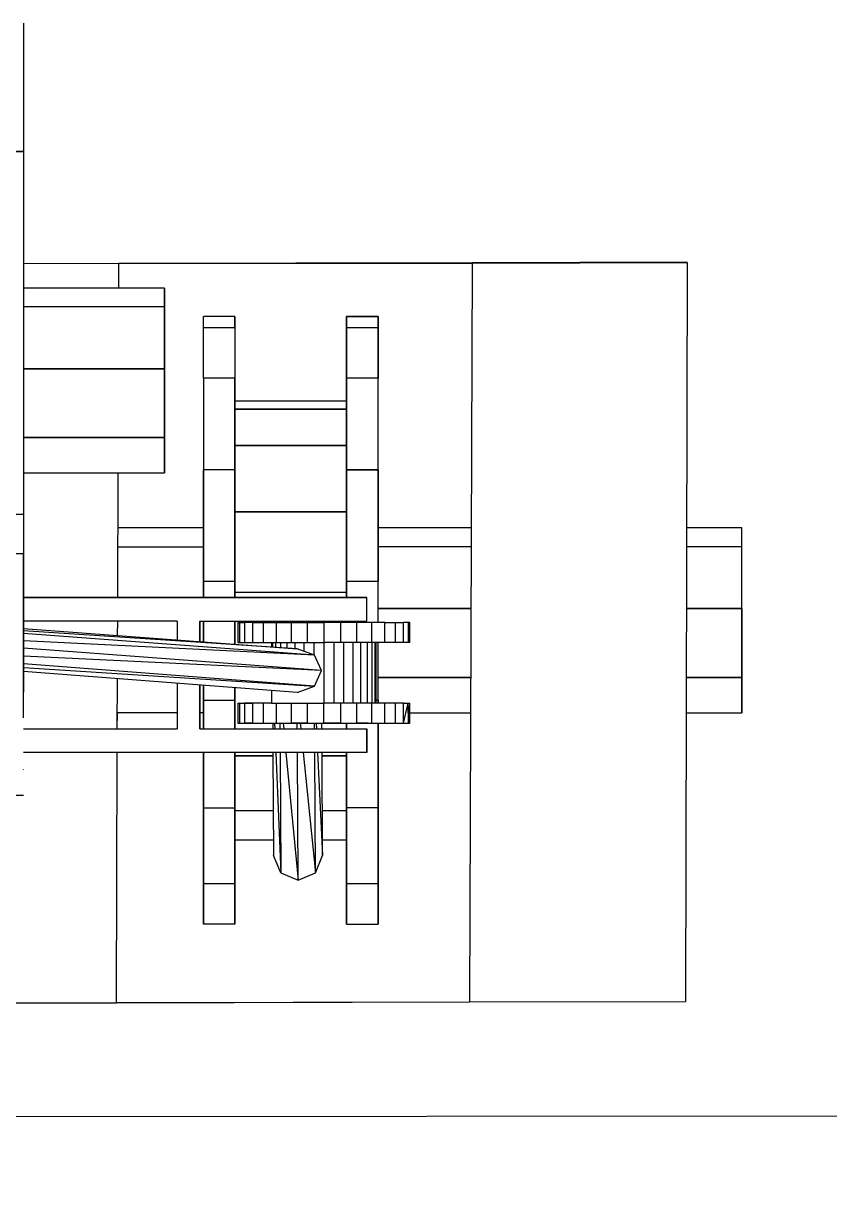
# Model space of a CAD drawing. Header units: millimetres. Extents: x -4997 to -4876, y -8737 to -8661.
# Drawn here: x -4943.991 to -4943.622, y -8708.395 to -8707.856 of the extents above; entities that cross this region are included whole.
import ezdxf

# ---------------------------------------------------------------- set-up
doc = ezdxf.new("R2010")
doc.units = ezdxf.units.MM
doc.header["$LTSCALE"] = 0.1
for name, color, linetype in [('cobertura nova', 4, 'Continuous'), ('imagem', 7, 'Continuous'), ('visto', 9, 'Continuous')]:
    doc.layers.add(name, color=color, linetype=linetype)
picture_1 = doc.add_image_def('image1.jpg', size_in_pixel=(1920, 1080))

msp = doc.modelspace()

# ---------------------------------------------------------------- linework, layer by layer
at = {"layer": 'cobertura nova'}
for p, q in [((-4943.99142, -8707.85624), (-4943.99142, -8707.88091)), ((-4943.99142, -8707.88091), (-4943.99142, -8707.9151)), ((-4944.03328, -8707.9151), (-4943.99142, -8707.9151)), ((-4943.99142, -8707.9151), (-4944.03328, -8707.9151)), ((-4943.99142, -8707.9151), (-4943.99142, -8707.95947)), ((-4943.99142, -8707.95947), (-4943.99142, -8708.08144)), ((-4943.94769, -8707.96643), (-4943.99142, -8707.96652)), ((-4943.94773, -8707.97768), (-4943.94769, -8707.96643)), ((-4943.94773, -8707.97768), (-4943.94769, -8707.96643)), ((-4943.94769, -8707.96643), (-4943.78564, -8707.96607)), ((-4943.78564, -8707.96607), (-4943.94769, -8707.96643)), ((-4943.94769, -8707.96643), (-4943.78564, -8707.96621)), ((-4943.78685, -8708.30492), (-4943.78564, -8707.96621)), ((-4943.78564, -8707.96607), (-4943.68724, -8707.96585)), ((-4943.68724, -8707.96585), (-4943.78564, -8707.96607)), ((-4943.78564, -8707.96621), (-4943.68724, -8707.96599)), ((-4943.68724, -8707.96599), (-4943.68813, -8708.3047)), ((-4943.92684, -8707.97768), (-4943.99142, -8707.97768)), ((-4943.92684, -8707.97768), (-4943.92684, -8707.98626)), ((-4943.92684, -8707.98626), (-4943.92684, -8707.97768)), ((-4943.92684, -8707.98626), (-4943.99142, -8707.98626)), ((-4943.92684, -8707.99391), (-4943.92684, -8707.98626)), ((-4943.92684, -8707.98626), (-4943.92684, -8708.01463)), ((-4943.92684, -8708.01463), (-4943.92684, -8707.98626)), ((-4943.89452, -8707.99075), (-4943.90895, -8707.99075)), ((-4943.90895, -8707.99591), (-4943.90895, -8707.99075)), ((-4943.89452, -8707.99591), (-4943.89452, -8707.99075)), ((-4943.89452, -8707.99075), (-4943.89452, -8707.99591)), ((-4943.84339, -8707.99075), (-4943.84339, -8707.99591)), ((-4943.84339, -8707.99076), (-4943.84339, -8707.99075)), ((-4943.84339, -8707.99591), (-4943.84339, -8707.99076)), ((-4943.84339, -8707.99076), (-4943.82895, -8707.99076)), ((-4943.82895, -8707.99076), (-4943.84339, -8707.99076)), ((-4943.82895, -8707.99076), (-4943.82895, -8707.99591)), ((-4943.82895, -8707.99591), (-4943.82895, -8707.99076)), ((-4943.92684, -8708.02544), (-4943.92684, -8707.99391)), ((-4943.89452, -8707.99591), (-4943.90895, -8707.99591)), ((-4943.90895, -8708.01897), (-4943.90895, -8707.99591)), ((-4943.89452, -8707.99591), (-4943.89452, -8708.01897)), ((-4943.82895, -8707.99591), (-4943.84339, -8707.99591)), ((-4943.84339, -8708.01897), (-4943.84339, -8707.99591)), ((-4943.84339, -8707.99591), (-4943.84339, -8708.01897)), ((-4943.82895, -8707.99591), (-4943.82895, -8708.01897)), ((-4943.82895, -8708.01897), (-4943.82895, -8707.99591)), ((-4943.82895, -8708.00937), (-4943.82895, -8707.99591)), ((-4943.84339, -8708.00937), (-4943.84339, -8708.00937)), ((-4943.82895, -8708.00937), (-4943.82895, -8708.00937)), ((-4943.82895, -8708.0441), (-4943.82895, -8708.00937)), ((-4943.82895, -8708.00937), (-4943.82895, -8708.00937)), ((-4943.92684, -8708.01463), (-4943.99142, -8708.01463)), ((-4943.99142, -8708.01463), (-4943.92684, -8708.01463)), ((-4943.92684, -8708.04616), (-4943.92684, -8708.01463)), ((-4943.92684, -8708.01463), (-4943.92684, -8708.04616)), ((-4943.89452, -8708.01897), (-4943.90895, -8708.01897)), ((-4943.90895, -8708.01897), (-4943.90895, -8708.06098)), ((-4943.89452, -8708.01897), (-4943.89452, -8708.02949)), ((-4943.89452, -8708.06098), (-4943.89452, -8708.01897)), ((-4943.89452, -8708.01897), (-4943.89452, -8708.06098)), ((-4943.82895, -8708.01897), (-4943.84339, -8708.01897)), ((-4943.84339, -8708.06098), (-4943.84339, -8708.01897)), ((-4943.84339, -8708.01897), (-4943.84339, -8708.06098)), ((-4943.82895, -8708.06098), (-4943.82895, -8708.01897)), ((-4943.84339, -8708.02949), (-4943.89452, -8708.02949)), ((-4943.89452, -8708.02949), (-4943.89452, -8708.03443)), ((-4943.89452, -8708.0332), (-4943.89452, -8708.02949)), ((-4943.89452, -8708.02949), (-4943.89452, -8708.0332)), ((-4943.84339, -8708.0332), (-4943.89452, -8708.0332)), ((-4943.89452, -8708.04255), (-4943.89452, -8708.0332)), ((-4943.89452, -8708.0332), (-4943.84339, -8708.03321)), ((-4943.90895, -8708.0441), (-4943.90895, -8708.08762)), ((-4943.99142, -8708.04616), (-4943.92684, -8708.04616)), ((-4943.92684, -8708.04616), (-4943.99142, -8708.04616)), ((-4943.92684, -8708.06239), (-4943.92684, -8708.04616)), ((-4943.92684, -8708.04616), (-4943.92684, -8708.04616)), ((-4943.92684, -8708.04616), (-4943.92684, -8708.06239)), ((-4943.84339, -8708.04985), (-4943.89452, -8708.04985)), ((-4943.89452, -8708.04985), (-4943.84339, -8708.04985)), ((-4943.92684, -8708.05381), (-4943.92684, -8708.06239)), ((-4943.90895, -8708.06098), (-4943.90895, -8708.11221)), ((-4943.89452, -8708.06098), (-4943.90895, -8708.06098)), ((-4943.90895, -8708.11221), (-4943.90895, -8708.06098)), ((-4943.89452, -8708.11221), (-4943.89452, -8708.06098)), ((-4943.89452, -8708.06098), (-4943.89452, -8708.11221)), ((-4943.82895, -8708.06098), (-4943.84339, -8708.06098)), ((-4943.84339, -8708.06098), (-4943.84339, -8708.06098)), ((-4943.84339, -8708.11221), (-4943.84339, -8708.06098)), ((-4943.84339, -8708.06098), (-4943.82895, -8708.06098)), ((-4943.84339, -8708.06098), (-4943.84339, -8708.11221)), ((-4943.82895, -8708.11221), (-4943.82895, -8708.06098)), ((-4943.82895, -8708.06098), (-4943.82895, -8708.11221)), ((-4943.99142, -8708.06239), (-4943.92684, -8708.06239)), ((-4943.94823, -8708.11944), (-4943.94803, -8708.06239)), ((-4943.94812, -8708.08762), (-4943.94803, -8708.06239)), ((-4943.99142, -8708.08144), (-4944.03328, -8708.08144)), ((-4943.99142, -8708.08144), (-4943.99142, -8708.09942)), ((-4943.89452, -8708.08017), (-4943.84339, -8708.08017)), ((-4943.84339, -8708.08017), (-4943.89452, -8708.08017)), ((-4943.90895, -8708.08762), (-4943.94812, -8708.08762)), ((-4943.78608, -8708.08762), (-4943.82895, -8708.08762)), ((-4943.82895, -8708.09621), (-4943.82895, -8708.08762)), ((-4943.66231, -8708.08762), (-4943.68756, -8708.08762)), ((-4943.66231, -8708.09621), (-4943.66231, -8708.08762)), ((-4944.03328, -8708.09931), (-4943.99142, -8708.09931)), ((-4943.99142, -8708.09942), (-4944.03328, -8708.09942)), ((-4943.99142, -8708.09931), (-4943.99142, -8708.16279)), ((-4943.99142, -8708.11108), (-4943.99142, -8708.09942)), ((-4943.94815, -8708.0962), (-4943.90895, -8708.0962)), ((-4943.78611, -8708.09621), (-4943.82895, -8708.09621)), ((-4943.66231, -8708.09621), (-4943.68758, -8708.09621)), ((-4943.66231, -8708.12457), (-4943.66231, -8708.09621)), ((-4943.99142, -8708.17455), (-4943.99142, -8708.11108)), ((-4943.99142, -8708.11126), (-4943.99142, -8708.12798)), ((-4943.90895, -8708.11221), (-4943.90895, -8708.11944)), ((-4943.89452, -8708.11221), (-4943.90895, -8708.11221)), ((-4943.90895, -8708.11944), (-4943.90895, -8708.11221)), ((-4943.89452, -8708.11944), (-4943.89452, -8708.11221)), ((-4943.89452, -8708.11221), (-4943.89452, -8708.11944)), ((-4943.82895, -8708.11221), (-4943.84339, -8708.11221)), ((-4943.84339, -8708.11944), (-4943.84339, -8708.11221)), ((-4943.84339, -8708.11221), (-4943.84339, -8708.11944)), ((-4943.82895, -8708.13096), (-4943.82895, -8708.11221)), ((-4943.99142, -8708.11943), (-4943.92094, -8708.11943)), ((-4943.92094, -8708.11943), (-4943.99142, -8708.11943)), ((-4943.99142, -8708.11944), (-4943.92094, -8708.11944)), ((-4943.92094, -8708.11943), (-4943.91068, -8708.11943)), ((-4943.91068, -8708.11943), (-4943.92094, -8708.11943)), ((-4943.92094, -8708.11944), (-4943.91068, -8708.11944)), ((-4943.91068, -8708.11943), (-4943.83404, -8708.11943)), ((-4943.83404, -8708.11943), (-4943.91068, -8708.11943)), ((-4943.83404, -8708.11944), (-4943.91068, -8708.11944)), ((-4943.91068, -8708.11944), (-4943.83404, -8708.11944)), ((-4943.84339, -8708.11715), (-4943.89452, -8708.11715)), ((-4943.89452, -8708.11944), (-4943.89452, -8708.11715)), ((-4943.84339, -8708.11715), (-4943.84339, -8708.11944)), ((-4943.83404, -8708.13025), (-4943.83404, -8708.11944)), ((-4943.83404, -8708.13025), (-4943.83404, -8708.11944)), ((-4943.78621, -8708.12457), (-4943.82895, -8708.12457)), ((-4943.82895, -8708.12457), (-4943.78621, -8708.12457)), ((-4943.66231, -8708.12457), (-4943.68765, -8708.12457)), ((-4943.68765, -8708.12457), (-4943.66231, -8708.12457)), ((-4943.66231, -8708.1561), (-4943.66231, -8708.12457)), ((-4943.66231, -8708.12457), (-4943.66231, -8708.1561)), ((-4943.99142, -8708.12797), (-4943.99142, -8708.12797)), ((-4943.99142, -8708.12798), (-4943.99142, -8708.12798)), ((-4943.92094, -8708.13025), (-4943.99142, -8708.13025)), ((-4943.94829, -8708.13687), (-4943.94827, -8708.13025)), ((-4943.92094, -8708.13025), (-4943.92094, -8708.13889)), ((-4943.91068, -8708.13965), (-4943.91068, -8708.13025)), ((-4943.91068, -8708.13025), (-4943.83404, -8708.13025)), ((-4943.91068, -8708.13025), (-4943.83404, -8708.13025)), ((-4943.91068, -8708.13025), (-4943.91068, -8708.13965)), ((-4943.90895, -8708.13025), (-4943.90895, -8708.13978)), ((-4943.90895, -8708.13978), (-4943.90895, -8708.13025)), ((-4943.89452, -8708.14085), (-4943.89452, -8708.13025)), ((-4943.89452, -8708.14085), (-4943.89452, -8708.13025)), ((-4943.89452, -8708.13025), (-4943.89452, -8708.14085)), ((-4943.89317, -8708.13096), (-4943.89242, -8708.13096)), ((-4943.89317, -8708.13096), (-4943.89317, -8708.14004)), ((-4943.89242, -8708.13096), (-4943.89017, -8708.13096)), ((-4943.89242, -8708.13096), (-4943.89242, -8708.14004)), ((-4943.88653, -8708.13096), (-4943.89017, -8708.13096)), ((-4943.89017, -8708.13096), (-4943.89017, -8708.14004)), ((-4943.88653, -8708.13096), (-4943.88163, -8708.13096)), ((-4943.88653, -8708.13096), (-4943.88653, -8708.14004)), ((-4943.88163, -8708.13096), (-4943.87565, -8708.13096)), ((-4943.88163, -8708.13096), (-4943.88163, -8708.14004)), ((-4943.87565, -8708.13096), (-4943.86884, -8708.13096)), ((-4943.87565, -8708.13096), (-4943.87565, -8708.14004)), ((-4943.86884, -8708.13096), (-4943.86144, -8708.13096)), ((-4943.86884, -8708.13096), (-4943.86884, -8708.14004)), ((-4943.86144, -8708.13096), (-4943.85375, -8708.13096)), ((-4943.86144, -8708.13096), (-4943.86144, -8708.14004)), ((-4943.84606, -8708.13096), (-4943.85375, -8708.13096)), ((-4943.85375, -8708.13096), (-4943.85375, -8708.14004)), ((-4943.83866, -8708.13096), (-4943.84606, -8708.13096)), ((-4943.84606, -8708.14004), (-4943.84606, -8708.13096)), ((-4943.84339, -8708.13096), (-4943.84339, -8708.13025)), ((-4943.84339, -8708.13025), (-4943.84339, -8708.13096)), ((-4943.84339, -8708.13025), (-4943.84339, -8708.13096)), ((-4943.83185, -8708.13096), (-4943.83866, -8708.13096)), ((-4943.83866, -8708.14004), (-4943.83866, -8708.13096)), ((-4943.82587, -8708.13096), (-4943.83185, -8708.13096)), ((-4943.83185, -8708.14004), (-4943.83185, -8708.13096)), ((-4943.82587, -8708.13096), (-4943.82097, -8708.13096)), ((-4943.82587, -8708.14004), (-4943.82587, -8708.13096)), ((-4943.82097, -8708.13096), (-4943.81733, -8708.13096)), ((-4943.82097, -8708.14004), (-4943.82097, -8708.13096)), ((-4943.81508, -8708.13096), (-4943.81733, -8708.13096)), ((-4943.81733, -8708.14004), (-4943.81733, -8708.13096)), ((-4943.81433, -8708.13096), (-4943.81508, -8708.13096)), ((-4943.81508, -8708.14004), (-4943.81508, -8708.13096)), ((-4943.81433, -8708.14004), (-4943.81433, -8708.13096)), ((-4943.99142, -8708.13368), (-4943.86608, -8708.14296)), ((-4943.86608, -8708.14296), (-4943.99142, -8708.13477)), ((-4943.85813, -8708.14589), (-4943.99142, -8708.13598)), ((-4943.85813, -8708.14589), (-4943.99142, -8708.13932)), ((-4943.85483, -8708.15297), (-4943.99142, -8708.1427)), ((-4943.89317, -8708.14004), (-4943.89242, -8708.14004)), ((-4943.89242, -8708.14004), (-4943.89017, -8708.14004)), ((-4943.89017, -8708.14004), (-4943.88653, -8708.14004)), ((-4943.88653, -8708.14004), (-4943.88163, -8708.14004)), ((-4943.88163, -8708.14004), (-4943.87774, -8708.14004)), ((-4943.87774, -8708.14004), (-4943.87727, -8708.14004)), ((-4943.87774, -8708.14004), (-4943.87774, -8708.14209)), ((-4943.87727, -8708.14004), (-4943.87591, -8708.14004)), ((-4943.87727, -8708.14004), (-4943.87727, -8708.14213)), ((-4943.87591, -8708.14004), (-4943.87369, -8708.14004)), ((-4943.87591, -8708.14004), (-4943.87591, -8708.14223)), ((-4943.87369, -8708.14004), (-4943.87071, -8708.14004)), ((-4943.87369, -8708.14004), (-4943.87369, -8708.14239)), ((-4943.87071, -8708.14004), (-4943.86708, -8708.14004)), ((-4943.87071, -8708.14004), (-4943.87071, -8708.14261)), ((-4943.86708, -8708.14004), (-4943.86293, -8708.14004)), ((-4943.86708, -8708.14004), (-4943.86708, -8708.14288)), ((-4943.85813, -8708.14589), (-4943.86608, -8708.14296)), ((-4943.86293, -8708.14004), (-4943.85843, -8708.14004)), ((-4943.86293, -8708.14004), (-4943.86293, -8708.14412)), ((-4943.85843, -8708.14004), (-4943.85375, -8708.14004)), ((-4943.85843, -8708.14004), (-4943.85843, -8708.14578)), ((-4943.84907, -8708.14004), (-4943.85375, -8708.14004)), ((-4943.85375, -8708.14004), (-4943.85375, -8708.16793)), ((-4943.84457, -8708.14004), (-4943.84907, -8708.14004)), ((-4943.84907, -8708.16793), (-4943.84907, -8708.14004)), ((-4943.84042, -8708.14004), (-4943.84457, -8708.14004)), ((-4943.84457, -8708.16793), (-4943.84457, -8708.14004)), ((-4943.83679, -8708.14004), (-4943.84042, -8708.14004)), ((-4943.84042, -8708.16793), (-4943.84042, -8708.14004)), ((-4943.83381, -8708.14004), (-4943.83679, -8708.14004)), ((-4943.83679, -8708.16793), (-4943.83679, -8708.14004)), ((-4943.83159, -8708.14004), (-4943.83381, -8708.14004)), ((-4943.83381, -8708.16793), (-4943.83381, -8708.14004)), ((-4943.83023, -8708.14004), (-4943.83159, -8708.14004)), ((-4943.83159, -8708.16793), (-4943.83159, -8708.14004)), ((-4943.82977, -8708.14004), (-4943.83023, -8708.14004)), ((-4943.83023, -8708.16793), (-4943.83023, -8708.14004)), ((-4943.82587, -8708.14004), (-4943.82977, -8708.14004)), ((-4943.82977, -8708.16793), (-4943.82977, -8708.14004)), ((-4943.82895, -8708.16647), (-4943.82895, -8708.14004)), ((-4943.82097, -8708.14004), (-4943.82587, -8708.14004)), ((-4943.81733, -8708.14004), (-4943.82097, -8708.14004)), ((-4943.81508, -8708.14004), (-4943.81733, -8708.14004)), ((-4943.81433, -8708.14004), (-4943.81508, -8708.14004)), ((-4943.85483, -8708.15297), (-4943.99142, -8708.1463)), ((-4943.85483, -8708.15297), (-4943.85813, -8708.14589)), ((-4943.85813, -8708.16005), (-4943.99142, -8708.14992)), ((-4943.99142, -8708.1516), (-4943.85813, -8708.16005)), ((-4943.86608, -8708.16299), (-4943.99142, -8708.15342)), ((-4943.85813, -8708.16005), (-4943.85483, -8708.15297)), ((-4943.94845, -8708.17965), (-4943.94836, -8708.1567)), ((-4943.92094, -8708.1588), (-4943.92094, -8708.17965)), ((-4943.78632, -8708.1561), (-4943.82895, -8708.1561)), ((-4943.82895, -8708.1561), (-4943.78632, -8708.1561)), ((-4943.66231, -8708.1561), (-4943.68774, -8708.1561)), ((-4943.68774, -8708.1561), (-4943.66231, -8708.15611)), ((-4943.66231, -8708.17233), (-4943.66231, -8708.1561)), ((-4943.66231, -8708.1561), (-4943.66231, -8708.15611)), ((-4943.66231, -8708.15611), (-4943.66231, -8708.17233)), ((-4943.91068, -8708.17965), (-4943.91068, -8708.15958)), ((-4943.91068, -8708.15958), (-4943.91068, -8708.17965)), ((-4943.90895, -8708.15971), (-4943.90895, -8708.16647)), ((-4943.90895, -8708.16647), (-4943.90895, -8708.15971)), ((-4943.89452, -8708.16647), (-4943.89452, -8708.16082)), ((-4943.89452, -8708.16082), (-4943.89452, -8708.16647)), ((-4943.87774, -8708.1621), (-4943.87774, -8708.16793)), ((-4943.86608, -8708.16299), (-4943.85813, -8708.16005)), ((-4943.66231, -8708.16375), (-4943.66231, -8708.17233)), ((-4943.90895, -8708.17965), (-4943.90895, -8708.16647)), ((-4943.90895, -8708.16647), (-4943.89452, -8708.16647)), ((-4943.90895, -8708.16647), (-4943.90895, -8708.17965)), ((-4943.89452, -8708.17965), (-4943.89452, -8708.16647)), ((-4943.89452, -8708.16647), (-4943.89452, -8708.17965)), ((-4943.89317, -8708.16793), (-4943.89317, -8708.17701)), ((-4943.89317, -8708.16793), (-4943.89242, -8708.16793)), ((-4943.89242, -8708.16793), (-4943.89242, -8708.17701)), ((-4943.89242, -8708.16793), (-4943.89017, -8708.16793)), ((-4943.89017, -8708.16793), (-4943.89017, -8708.17701)), ((-4943.87774, -8708.16793), (-4943.89017, -8708.16793)), ((-4943.89017, -8708.16793), (-4943.88653, -8708.16793)), ((-4943.87774, -8708.16793), (-4943.88653, -8708.16793)), ((-4943.88653, -8708.16793), (-4943.88653, -8708.17701)), ((-4943.88163, -8708.16793), (-4943.88163, -8708.17701)), ((-4943.87774, -8708.16793), (-4943.87727, -8708.16793)), ((-4943.87727, -8708.16793), (-4943.87591, -8708.16793)), ((-4943.87591, -8708.16793), (-4943.87369, -8708.16793)), ((-4943.87565, -8708.16793), (-4943.87565, -8708.17701)), ((-4943.87369, -8708.16793), (-4943.87071, -8708.16793)), ((-4943.87071, -8708.16793), (-4943.86708, -8708.16793)), ((-4943.86884, -8708.16793), (-4943.86884, -8708.17701)), ((-4943.86708, -8708.16793), (-4943.86293, -8708.16793)), ((-4943.86293, -8708.16793), (-4943.85843, -8708.16793)), ((-4943.86144, -8708.16793), (-4943.86144, -8708.17701)), ((-4943.85843, -8708.16793), (-4943.85375, -8708.16793)), ((-4943.85375, -8708.17701), (-4943.85375, -8708.16793)), ((-4943.84907, -8708.16793), (-4943.85375, -8708.16793)), ((-4943.84457, -8708.16793), (-4943.84907, -8708.16793)), ((-4943.84606, -8708.17701), (-4943.84606, -8708.16793)), ((-4943.84042, -8708.16793), (-4943.84457, -8708.16793)), ((-4943.83679, -8708.16793), (-4943.84042, -8708.16793)), ((-4943.83866, -8708.17701), (-4943.83866, -8708.16793)), ((-4943.83159, -8708.16793), (-4943.83679, -8708.16793)), ((-4943.83381, -8708.16793), (-4943.83679, -8708.16793)), ((-4943.81733, -8708.16793), (-4943.83381, -8708.16793)), ((-4943.83159, -8708.16793), (-4943.83381, -8708.16793)), ((-4943.83185, -8708.17701), (-4943.83185, -8708.16793)), ((-4943.81733, -8708.16793), (-4943.83159, -8708.16793)), ((-4943.82895, -8708.16647), (-4943.82977, -8708.16647)), ((-4943.82895, -8708.16793), (-4943.82895, -8708.16647)), ((-4943.82895, -8708.16647), (-4943.82895, -8708.16793)), ((-4943.82587, -8708.17701), (-4943.82587, -8708.16793)), ((-4943.82097, -8708.17701), (-4943.82097, -8708.16793)), ((-4943.81733, -8708.16793), (-4943.81509, -8708.16793)), ((-4943.81733, -8708.17701), (-4943.81509, -8708.16793)), ((-4943.81733, -8708.17701), (-4943.81733, -8708.16793)), ((-4943.81509, -8708.16793), (-4943.81433, -8708.16793)), ((-4943.81508, -8708.17701), (-4943.81509, -8708.16793)), ((-4943.81508, -8708.17701), (-4943.81433, -8708.16793)), ((-4943.81433, -8708.17701), (-4943.81433, -8708.16793)), ((-4943.94845, -8708.17965), (-4943.94842, -8708.17233)), ((-4943.92094, -8708.17233), (-4943.94842, -8708.17233)), ((-4943.90895, -8708.17233), (-4943.91068, -8708.17233)), ((-4943.90895, -8708.17233), (-4943.90895, -8708.17965)), ((-4943.81433, -8708.17233), (-4943.78638, -8708.17233)), ((-4943.68778, -8708.17233), (-4943.66231, -8708.17233)), ((-4943.99142, -8708.17965), (-4943.92094, -8708.17965)), ((-4943.91068, -8708.17965), (-4943.83404, -8708.17965)), ((-4943.89317, -8708.17701), (-4943.89242, -8708.17701)), ((-4943.89242, -8708.17701), (-4943.89017, -8708.17701)), ((-4943.88653, -8708.17701), (-4943.89017, -8708.17701)), ((-4943.89017, -8708.17701), (-4943.85343, -8708.17701)), ((-4943.88653, -8708.17701), (-4943.86884, -8708.17701)), ((-4943.87719, -8708.17701), (-4943.87717, -8708.17965)), ((-4943.87635, -8708.17701), (-4943.87624, -8708.17965)), ((-4943.87394, -8708.17701), (-4943.87392, -8708.17965)), ((-4943.87242, -8708.17701), (-4943.87217, -8708.17965)), ((-4943.86144, -8708.17701), (-4943.86884, -8708.17701)), ((-4943.86884, -8708.17701), (-4943.83866, -8708.17701)), ((-4943.86599, -8708.17965), (-4943.866, -8708.17701)), ((-4943.86465, -8708.17701), (-4943.86438, -8708.17965)), ((-4943.86144, -8708.17701), (-4943.83866, -8708.17701)), ((-4943.86144, -8708.17701), (-4943.81508, -8708.17701)), ((-4943.85802, -8708.17965), (-4943.85803, -8708.17701)), ((-4943.85731, -8708.17701), (-4943.85718, -8708.17965)), ((-4943.85713, -8708.17701), (-4943.85375, -8708.17701)), ((-4943.85468, -8708.17965), (-4943.8547, -8708.17701)), ((-4943.84606, -8708.17701), (-4943.85375, -8708.17701)), ((-4943.85065, -8708.17701), (-4943.81508, -8708.17701)), ((-4943.84869, -8708.17701), (-4943.84606, -8708.17701)), ((-4943.84339, -8708.17965), (-4943.84339, -8708.17701)), ((-4943.84339, -8708.17701), (-4943.84339, -8708.17965)), ((-4943.84339, -8708.17701), (-4943.84339, -8708.17965)), ((-4943.83352, -8708.17701), (-4943.83866, -8708.17701)), ((-4943.83404, -8708.19046), (-4943.83404, -8708.17965)), ((-4943.83404, -8708.17965), (-4943.83404, -8708.19046)), ((-4943.82895, -8708.17701), (-4943.82896, -8708.21586)), ((-4943.82895, -8708.21586), (-4943.82895, -8708.17701)), ((-4943.82895, -8708.17701), (-4943.82895, -8708.19897)), ((-4943.82097, -8708.17701), (-4943.81733, -8708.17701)), ((-4943.81508, -8708.17701), (-4943.81433, -8708.17701)), ((-4943.92094, -8708.19046), (-4943.99142, -8708.19046)), ((-4943.94889, -8708.30514), (-4943.94848, -8708.19046)), ((-4943.94889, -8708.30514), (-4943.94848, -8708.19046)), ((-4943.91068, -8708.19046), (-4943.92094, -8708.19046)), ((-4943.83404, -8708.19046), (-4943.91068, -8708.19046)), ((-4943.90895, -8708.19046), (-4943.90896, -8708.19897)), ((-4943.90896, -8708.21585), (-4943.90895, -8708.19046)), ((-4943.90895, -8708.19046), (-4943.90895, -8708.21585)), ((-4943.89452, -8708.21585), (-4943.89452, -8708.19046)), ((-4943.89452, -8708.19046), (-4943.89452, -8708.21585)), ((-4943.87711, -8708.19046), (-4943.87685, -8708.23775)), ((-4943.8758, -8708.19046), (-4943.87356, -8708.2457)), ((-4943.87386, -8708.19046), (-4943.87356, -8708.2457)), ((-4943.87115, -8708.19046), (-4943.86561, -8708.249)), ((-4943.86561, -8708.249), (-4943.86593, -8708.19046)), ((-4943.86328, -8708.19046), (-4943.85765, -8708.2457)), ((-4943.85765, -8708.2457), (-4943.85796, -8708.19046)), ((-4943.85665, -8708.19046), (-4943.85436, -8708.23775)), ((-4943.85436, -8708.23775), (-4943.85462, -8708.19046)), ((-4943.84339, -8708.21586), (-4943.84339, -8708.19046)), ((-4943.84339, -8708.19046), (-4943.84339, -8708.21586)), ((-4943.84339, -8708.19046), (-4943.84339, -8708.19196)), ((-4943.89452, -8708.19196), (-4943.87711, -8708.19196)), ((-4943.87711, -8708.19196), (-4943.89452, -8708.19196)), ((-4943.85462, -8708.19196), (-4943.84339, -8708.19196)), ((-4943.84339, -8708.19196), (-4943.85462, -8708.19196)), ((-4943.84339, -8708.19196), (-4943.84339, -8708.21586)), ((-4943.99142, -8708.1984), (-4943.99142, -8708.19829)), ((-4943.90895, -8708.19897), (-4943.90896, -8708.19897)), ((-4943.90896, -8708.19897), (-4943.90896, -8708.21585)), ((-4943.84339, -8708.19897), (-4943.84339, -8708.19897)), ((-4943.82895, -8708.19897), (-4943.82895, -8708.24099)), ((-4944.03328, -8708.21005), (-4943.99142, -8708.21005)), ((-4943.90896, -8708.25058), (-4943.90896, -8708.21585)), ((-4943.90896, -8708.21585), (-4943.89452, -8708.21585)), ((-4943.90895, -8708.21585), (-4943.90895, -8708.25058)), ((-4943.89452, -8708.25058), (-4943.89452, -8708.21585)), ((-4943.89452, -8708.21585), (-4943.89452, -8708.25058)), ((-4943.89452, -8708.23046), (-4943.89452, -8708.21703)), ((-4943.89452, -8708.21703), (-4943.87697, -8708.21703)), ((-4943.85448, -8708.21703), (-4943.84339, -8708.21703)), ((-4943.82896, -8708.21586), (-4943.84339, -8708.21586)), ((-4943.84339, -8708.25058), (-4943.84339, -8708.21586)), ((-4943.84339, -8708.21586), (-4943.84339, -8708.25058)), ((-4943.84339, -8708.21703), (-4943.84339, -8708.23046)), ((-4943.82896, -8708.21586), (-4943.82896, -8708.25058)), ((-4943.82895, -8708.25058), (-4943.82895, -8708.21586)), ((-4943.89452, -8708.23046), (-4943.87689, -8708.23046)), ((-4943.89452, -8708.23046), (-4943.89452, -8708.24098)), ((-4943.8544, -8708.23046), (-4943.84339, -8708.23046)), ((-4943.87356, -8708.2457), (-4943.87685, -8708.23775)), ((-4943.85765, -8708.2457), (-4943.85436, -8708.23775)), ((-4943.89452, -8708.24098), (-4943.89452, -8708.26405)), ((-4943.82895, -8708.24099), (-4943.82895, -8708.26405)), ((-4943.90896, -8708.2692), (-4943.90896, -8708.25058)), ((-4943.90896, -8708.25058), (-4943.89452, -8708.25058)), ((-4943.90895, -8708.25058), (-4943.90895, -8708.2692)), ((-4943.89452, -8708.25058), (-4943.89452, -8708.2692)), ((-4943.89452, -8708.2692), (-4943.89452, -8708.25058)), ((-4943.87356, -8708.2457), (-4943.86561, -8708.249)), ((-4943.86561, -8708.249), (-4943.85765, -8708.2457)), ((-4943.84339, -8708.2692), (-4943.84339, -8708.25058)), ((-4943.84339, -8708.25058), (-4943.82896, -8708.25058)), ((-4943.84339, -8708.25058), (-4943.84339, -8708.2692)), ((-4943.82896, -8708.25058), (-4943.82896, -8708.2692)), ((-4943.82895, -8708.2692), (-4943.82895, -8708.25058)), ((-4943.89452, -8708.26405), (-4943.89452, -8708.2692)), ((-4943.82896, -8708.2692), (-4943.82896, -8708.26405)), ((-4943.82895, -8708.26405), (-4943.82895, -8708.2692)), ((-4943.89452, -8708.2692), (-4943.90896, -8708.2692)), ((-4943.84339, -8708.2692), (-4943.82896, -8708.2692)), ((-4943.78685, -8708.30478), (-4943.68813, -8708.30456)), ((-4943.68813, -8708.3047), (-4943.78685, -8708.30492)), ((-4944.0473, -8708.30535), (-4943.94889, -8708.30514)), ((-4943.94889, -8708.30514), (-4943.78685, -8708.30478)), ((-4943.78685, -8708.30492), (-4943.94889, -8708.30514))]:
    msp.add_line(p, q, dxfattribs=at)
at = {"layer": 'visto'}
msp.add_lwpolyline([(-4945.98277, -8708.35916), (-4945.38711, -8708.35862), (-4944.33701, -8708.35766), (-4942.6876, -8708.35615), (-4941.68751, -8708.35523), (-4939.95108, -8708.35364), (-4938.67264, -8708.35985), (-4937.03767, -8708.35907), (-4934.28155, -8708.35775)], dxfattribs=at)

# ---------------------------------------------------------------- pictures from other files: only their frames are drawn
at = {"layer": 'imagem'}
image = msp.add_image(picture_1, insert=(-4995.03672, -8736.05252), size_in_units=(116.40214, 65.4762), dxfattribs=at)
image.dxf.flags = 7

doc.saveas('drawing.dxf')
